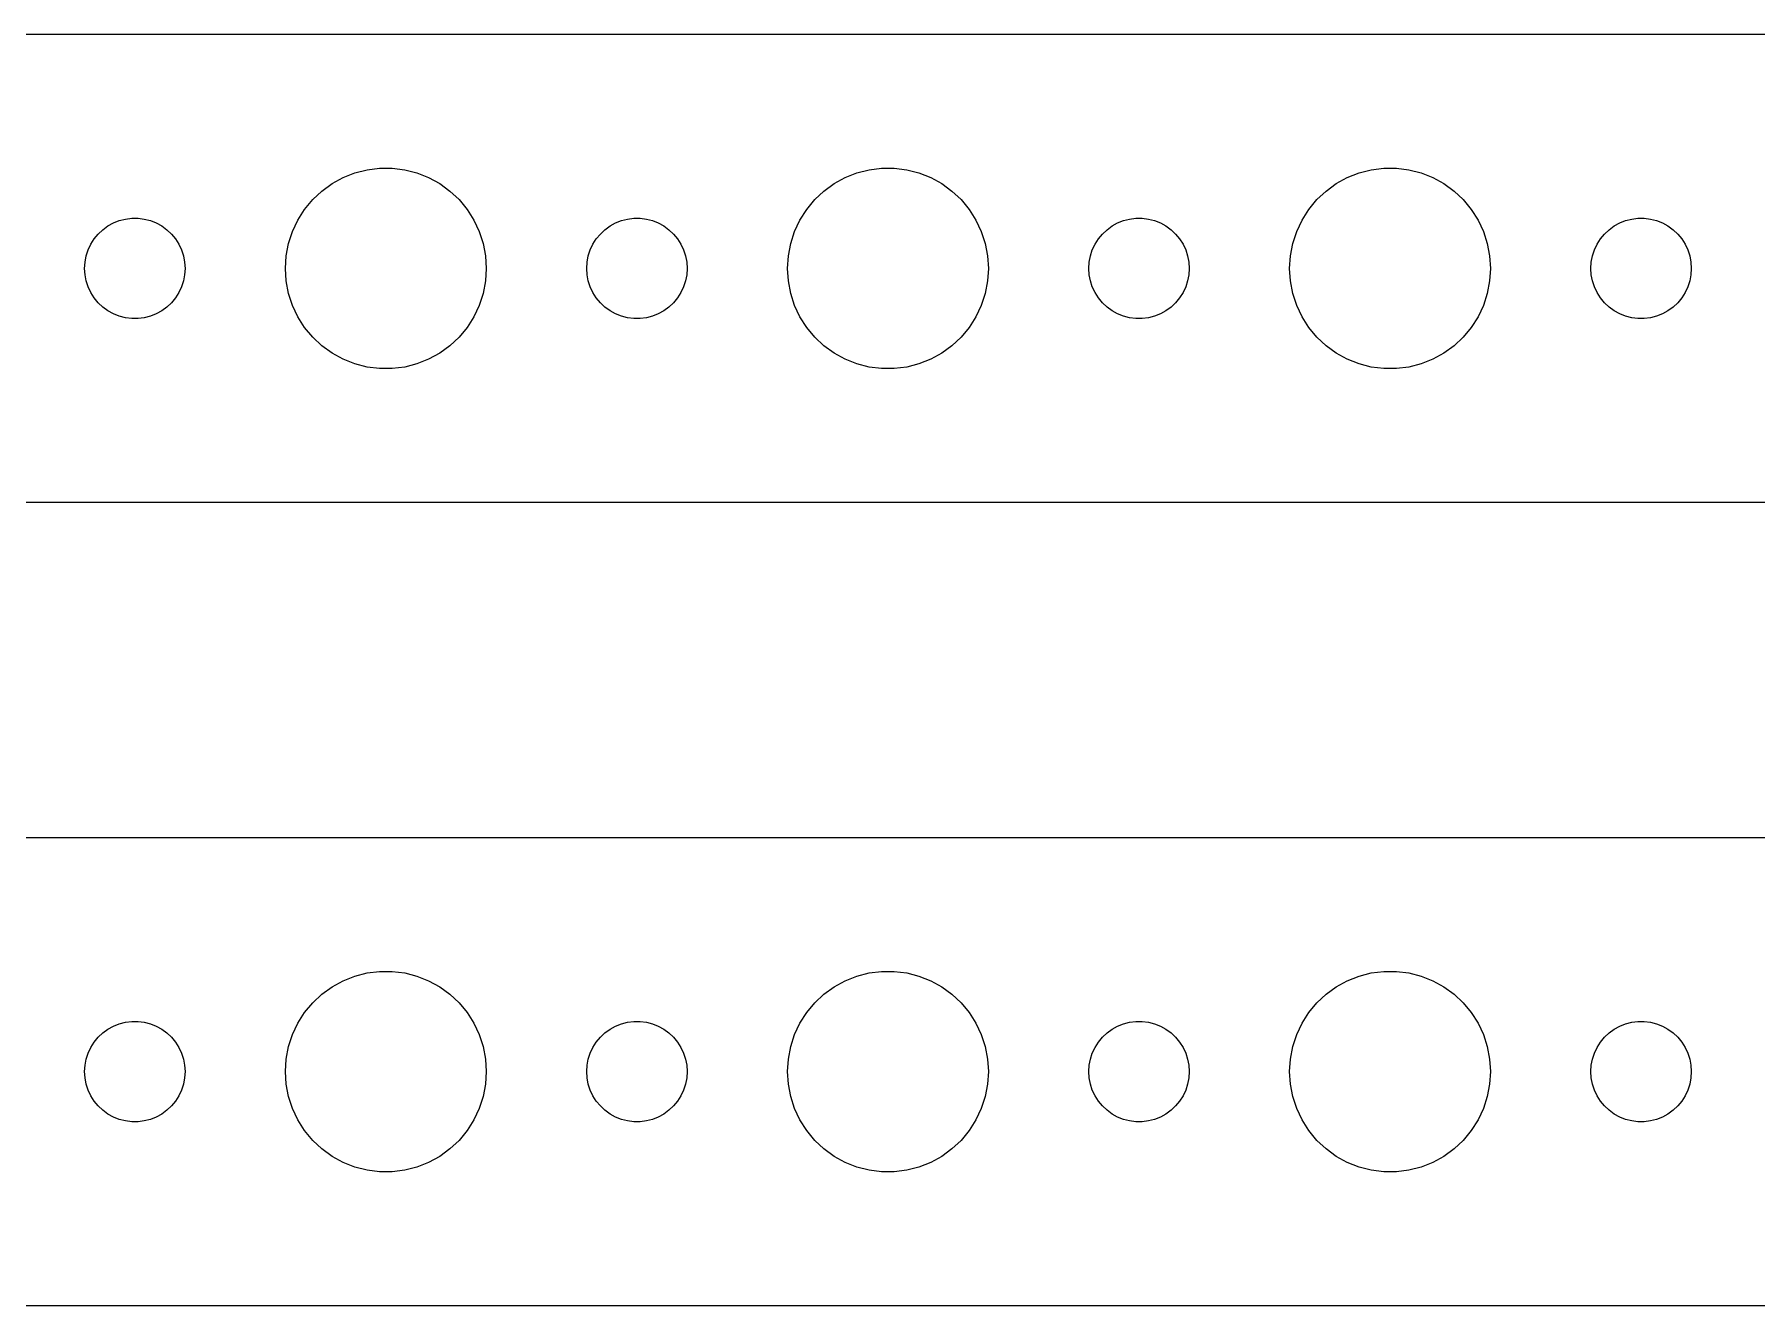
# Model space of a CAD drawing. Header units: metres. Extents: x -210 to 210, y 41 to 79.
# Drawn here: x -108 to -56.5, y 41 to 79 of the extents above; entities that cross this region are included whole.
import ezdxf

# ---------------------------------------------------------------- set-up
doc = ezdxf.new("R2010")
doc.units = ezdxf.units.M

msp = doc.modelspace()

# ---------------------------------------------------------------- linework, layer by layer
for p, q in [((204.814, 78.9901), (-204.814, 78.9901)), ((-99.1075, 74.533), (-98.7773, 74.7145)), ((-98.7773, 74.7145), (-98.427, 74.8532)), ((-98.427, 74.8532), (-98.0621, 74.9469)), ((-98.0621, 74.9469), (-97.6884, 74.9941)), ((-97.6884, 74.9941), (-97.3116, 74.9941)), ((-97.3116, 74.9941), (-96.9379, 74.9469)), ((-96.9379, 74.9469), (-96.573, 74.8532)), ((-96.573, 74.8532), (-96.2227, 74.7145)), ((-96.2227, 74.7145), (-95.8925, 74.533)), ((-84.1075, 74.533), (-83.7773, 74.7145)), ((-83.7773, 74.7145), (-83.427, 74.8532)), ((-83.427, 74.8532), (-83.0621, 74.9469)), ((-83.0621, 74.9469), (-82.6884, 74.9941)), ((-82.6884, 74.9941), (-82.3116, 74.9941)), ((-82.3116, 74.9941), (-81.9379, 74.9469)), ((-81.9379, 74.9469), (-81.573, 74.8532)), ((-81.573, 74.8532), (-81.2227, 74.7145)), ((-81.2227, 74.7145), (-80.8925, 74.533)), ((-69.1075, 74.533), (-68.7773, 74.7145)), ((-68.7773, 74.7145), (-68.427, 74.8532)), ((-68.427, 74.8532), (-68.0621, 74.9469)), ((-68.0621, 74.9469), (-67.6884, 74.9941)), ((-67.6884, 74.9941), (-67.3116, 74.9941)), ((-67.3116, 74.9941), (-66.9379, 74.9469)), ((-66.9379, 74.9469), (-66.573, 74.8532)), ((-66.573, 74.8532), (-66.2227, 74.7145)), ((-66.2227, 74.7145), (-65.8925, 74.533)), ((-99.6869, 74.0536), (-99.4123, 74.3115)), ((-99.4123, 74.3115), (-99.1075, 74.533)), ((-95.8925, 74.533), (-95.5877, 74.3115)), ((-95.5877, 74.3115), (-95.3131, 74.0536)), ((-84.6869, 74.0536), (-84.4123, 74.3115)), ((-84.4123, 74.3115), (-84.1075, 74.533)), ((-80.8925, 74.533), (-80.5877, 74.3115)), ((-80.5877, 74.3115), (-80.3131, 74.0536)), ((-69.6869, 74.0536), (-69.4123, 74.3115)), ((-69.4123, 74.3115), (-69.1075, 74.533)), ((-65.8925, 74.533), (-65.5877, 74.3115)), ((-65.5877, 74.3115), (-65.3131, 74.0536)), ((-100.129, 73.4453), (-99.927, 73.7634)), ((-99.927, 73.7634), (-99.6869, 74.0536)), ((-95.3131, 74.0536), (-95.073, 73.7634)), ((-95.073, 73.7634), (-94.8711, 73.4453)), ((-85.1289, 73.4453), (-84.927, 73.7634)), ((-84.927, 73.7634), (-84.6869, 74.0536)), ((-80.3131, 74.0536), (-80.073, 73.7634)), ((-80.073, 73.7634), (-79.8711, 73.4453)), ((-70.1289, 73.4453), (-69.927, 73.7634)), ((-69.927, 73.7634), (-69.6869, 74.0536)), ((-65.3131, 74.0536), (-65.073, 73.7634)), ((-65.073, 73.7634), (-64.8711, 73.4453)), ((-106.093, 73.0268), (-105.956, 73.1558)), ((-105.956, 73.1558), (-105.804, 73.2665)), ((-105.804, 73.2665), (-105.639, 73.3572)), ((-105.639, 73.3572), (-105.464, 73.4266)), ((-105.464, 73.4266), (-105.281, 73.4734)), ((-105.281, 73.4734), (-105.094, 73.497)), ((-105.094, 73.497), (-104.906, 73.497)), ((-104.906, 73.497), (-104.719, 73.4734)), ((-104.719, 73.4734), (-104.536, 73.4266)), ((-104.536, 73.4266), (-104.361, 73.3572)), ((-104.361, 73.3572), (-104.196, 73.2665)), ((-104.196, 73.2665), (-104.044, 73.1558)), ((-104.044, 73.1558), (-103.907, 73.0268)), ((-100.406, 72.7461), (-100.289, 73.1044)), ((-100.289, 73.1044), (-100.129, 73.4453)), ((-94.8711, 73.4453), (-94.7107, 73.1044)), ((-94.7107, 73.1044), (-94.5943, 72.7461)), ((-91.0934, 73.0268), (-90.9561, 73.1558)), ((-90.9561, 73.1558), (-90.8037, 73.2665)), ((-90.8037, 73.2665), (-90.6387, 73.3572)), ((-90.6387, 73.3572), (-90.4635, 73.4266)), ((-90.4635, 73.4266), (-90.2811, 73.4734)), ((-90.2811, 73.4734), (-90.0942, 73.497)), ((-90.0942, 73.497), (-89.9058, 73.497)), ((-89.9058, 73.497), (-89.7189, 73.4734)), ((-89.7189, 73.4734), (-89.5365, 73.4266)), ((-89.5365, 73.4266), (-89.3613, 73.3572)), ((-89.3613, 73.3572), (-89.1963, 73.2665)), ((-89.1963, 73.2665), (-89.0439, 73.1558)), ((-89.0439, 73.1558), (-88.9065, 73.0268)), ((-85.4057, 72.7461), (-85.2893, 73.1044)), ((-85.2893, 73.1044), (-85.1289, 73.4453)), ((-79.8711, 73.4453), (-79.7107, 73.1044)), ((-79.7107, 73.1044), (-79.5943, 72.7461)), ((-76.0934, 73.0268), (-75.9561, 73.1558)), ((-75.9561, 73.1558), (-75.8037, 73.2665)), ((-75.8037, 73.2665), (-75.6387, 73.3572)), ((-75.6387, 73.3572), (-75.4635, 73.4266)), ((-75.4635, 73.4266), (-75.2811, 73.4734)), ((-75.2811, 73.4734), (-75.0942, 73.497)), ((-75.0942, 73.497), (-74.9058, 73.497)), ((-74.9058, 73.497), (-74.7189, 73.4734)), ((-74.7189, 73.4734), (-74.5365, 73.4266)), ((-74.5365, 73.4266), (-74.3613, 73.3572)), ((-74.3613, 73.3572), (-74.1963, 73.2665)), ((-74.1963, 73.2665), (-74.0439, 73.1558)), ((-74.0439, 73.1558), (-73.9065, 73.0268)), ((-70.4057, 72.7461), (-70.2893, 73.1044)), ((-70.2893, 73.1044), (-70.1289, 73.4453)), ((-64.8711, 73.4453), (-64.7107, 73.1044)), ((-64.7107, 73.1044), (-64.5943, 72.7461)), ((-61.0934, 73.0268), (-60.9561, 73.1558)), ((-60.9561, 73.1558), (-60.8037, 73.2665)), ((-60.8037, 73.2665), (-60.6387, 73.3572)), ((-60.6387, 73.3572), (-60.4635, 73.4266)), ((-60.4635, 73.4266), (-60.2811, 73.4734)), ((-60.2811, 73.4734), (-60.0942, 73.497)), ((-60.0942, 73.497), (-59.9058, 73.497)), ((-59.9058, 73.497), (-59.7189, 73.4734)), ((-59.7189, 73.4734), (-59.5365, 73.4266)), ((-59.5365, 73.4266), (-59.3613, 73.3572)), ((-59.3613, 73.3572), (-59.1963, 73.2665)), ((-59.1963, 73.2665), (-59.0439, 73.1558)), ((-59.0439, 73.1558), (-58.9065, 73.0268)), ((-106.453, 72.373), (-106.395, 72.5522)), ((-106.395, 72.5522), (-106.314, 72.7226)), ((-106.314, 72.7226), (-106.214, 72.8817)), ((-106.214, 72.8817), (-106.093, 73.0268)), ((-103.907, 73.0268), (-103.786, 72.8817)), ((-103.786, 72.8817), (-103.686, 72.7226)), ((-103.686, 72.7226), (-103.605, 72.5522)), ((-103.605, 72.5522), (-103.547, 72.373)), ((-100.476, 72.376), (-100.406, 72.7461)), ((-94.5943, 72.7461), (-94.5237, 72.376)), ((-91.4529, 72.373), (-91.3947, 72.5522)), ((-91.3947, 72.5522), (-91.3145, 72.7226)), ((-91.3145, 72.7226), (-91.2135, 72.8817)), ((-91.2135, 72.8817), (-91.0934, 73.0268)), ((-88.9065, 73.0268), (-88.7865, 72.8817)), ((-88.7865, 72.8817), (-88.6855, 72.7226)), ((-88.6855, 72.7226), (-88.6053, 72.5522)), ((-88.6053, 72.5522), (-88.5471, 72.373)), ((-85.4763, 72.376), (-85.4057, 72.7461)), ((-79.5943, 72.7461), (-79.5237, 72.376)), ((-76.4529, 72.373), (-76.3947, 72.5522)), ((-76.3947, 72.5522), (-76.3145, 72.7226)), ((-76.3145, 72.7226), (-76.2135, 72.8817)), ((-76.2135, 72.8817), (-76.0934, 73.0268)), ((-73.9065, 73.0268), (-73.7865, 72.8817)), ((-73.7865, 72.8817), (-73.6855, 72.7226)), ((-73.6855, 72.7226), (-73.6053, 72.5522)), ((-73.6053, 72.5522), (-73.5471, 72.373)), ((-70.4763, 72.376), (-70.4057, 72.7461)), ((-64.5943, 72.7461), (-64.5237, 72.376)), ((-61.4529, 72.373), (-61.3947, 72.5522)), ((-61.3947, 72.5522), (-61.3145, 72.7226)), ((-61.3145, 72.7226), (-61.2135, 72.8817)), ((-61.2135, 72.8817), (-61.0934, 73.0268)), ((-58.9065, 73.0268), (-58.7865, 72.8817)), ((-58.7865, 72.8817), (-58.6855, 72.7226)), ((-58.6855, 72.7226), (-58.6053, 72.5522)), ((-58.6053, 72.5522), (-58.5471, 72.373)), ((-106.5, 72), (-106.488, 72.188)), ((-106.488, 72.188), (-106.453, 72.373)), ((-103.547, 72.373), (-103.512, 72.188)), ((-103.512, 72.188), (-103.5, 72)), ((-100.5, 72), (-100.476, 72.376)), ((-94.5237, 72.376), (-94.5, 72)), ((-91.5, 72), (-91.4882, 72.188)), ((-91.4882, 72.188), (-91.4529, 72.373)), ((-88.5471, 72.373), (-88.5118, 72.188)), ((-88.5118, 72.188), (-88.5, 72)), ((-85.5, 72), (-85.4763, 72.376)), ((-79.5237, 72.376), (-79.5, 72)), ((-76.5, 72), (-76.4882, 72.188)), ((-76.4882, 72.188), (-76.4529, 72.373)), ((-73.5471, 72.373), (-73.5118, 72.188)), ((-73.5118, 72.188), (-73.5, 72)), ((-70.5, 72), (-70.4763, 72.376)), ((-64.5237, 72.376), (-64.5, 72)), ((-61.5, 72), (-61.4882, 72.188)), ((-61.4882, 72.188), (-61.4529, 72.373)), ((-58.5471, 72.373), (-58.5118, 72.188)), ((-58.5118, 72.188), (-58.5, 72)), ((-106.488, 71.812), (-106.5, 72)), ((-106.453, 71.627), (-106.488, 71.812)), ((-106.395, 71.4478), (-106.453, 71.627)), ((-103.547, 71.627), (-103.605, 71.4478)), ((-103.512, 71.812), (-103.547, 71.627)), ((-103.5, 72), (-103.512, 71.812)), ((-100.476, 71.624), (-100.5, 72)), ((-100.406, 71.2539), (-100.476, 71.624)), ((-94.5237, 71.624), (-94.5943, 71.2539)), ((-94.5, 72), (-94.5237, 71.624)), ((-91.4882, 71.812), (-91.5, 72)), ((-91.4529, 71.627), (-91.4882, 71.812)), ((-91.3947, 71.4478), (-91.4529, 71.627)), ((-88.5471, 71.627), (-88.6053, 71.4478)), ((-88.5118, 71.812), (-88.5471, 71.627)), ((-88.5, 72), (-88.5118, 71.812)), ((-85.4763, 71.624), (-85.5, 72)), ((-85.4057, 71.2539), (-85.4763, 71.624)), ((-79.5237, 71.624), (-79.5943, 71.2539)), ((-79.5, 72), (-79.5237, 71.624)), ((-76.4882, 71.812), (-76.5, 72)), ((-76.4529, 71.627), (-76.4882, 71.812)), ((-76.3947, 71.4478), (-76.4529, 71.627)), ((-73.5471, 71.627), (-73.6053, 71.4478)), ((-73.5118, 71.812), (-73.5471, 71.627)), ((-73.5, 72), (-73.5118, 71.812)), ((-70.4763, 71.624), (-70.5, 72)), ((-70.4057, 71.2539), (-70.4763, 71.624)), ((-64.5237, 71.624), (-64.5943, 71.2539)), ((-64.5, 72), (-64.5237, 71.624)), ((-61.4882, 71.812), (-61.5, 72)), ((-61.4529, 71.627), (-61.4882, 71.812)), ((-61.3947, 71.4478), (-61.4529, 71.627)), ((-58.5471, 71.627), (-58.6053, 71.4478)), ((-58.5118, 71.812), (-58.5471, 71.627)), ((-58.5, 72), (-58.5118, 71.812)), ((-106.314, 71.2774), (-106.395, 71.4478)), ((-106.214, 71.1183), (-106.314, 71.2774)), ((-106.093, 70.9732), (-106.214, 71.1183)), ((-103.786, 71.1183), (-103.907, 70.9732)), ((-103.686, 71.2774), (-103.786, 71.1183)), ((-103.605, 71.4478), (-103.686, 71.2774)), ((-100.289, 70.8956), (-100.406, 71.2539)), ((-94.5943, 71.2539), (-94.7107, 70.8956)), ((-91.3145, 71.2774), (-91.3947, 71.4478)), ((-91.2135, 71.1183), (-91.3145, 71.2774)), ((-91.0934, 70.9732), (-91.2135, 71.1183)), ((-88.7865, 71.1183), (-88.9065, 70.9732)), ((-88.6855, 71.2774), (-88.7865, 71.1183)), ((-88.6053, 71.4478), (-88.6855, 71.2774)), ((-85.2893, 70.8956), (-85.4057, 71.2539)), ((-79.5943, 71.2539), (-79.7107, 70.8956)), ((-76.3145, 71.2774), (-76.3947, 71.4478)), ((-76.2135, 71.1183), (-76.3145, 71.2774)), ((-76.0934, 70.9732), (-76.2135, 71.1183)), ((-73.7865, 71.1183), (-73.9065, 70.9732)), ((-73.6855, 71.2774), (-73.7865, 71.1183)), ((-73.6053, 71.4478), (-73.6855, 71.2774)), ((-70.2893, 70.8956), (-70.4057, 71.2539)), ((-64.5943, 71.2539), (-64.7107, 70.8956)), ((-61.3145, 71.2774), (-61.3947, 71.4478)), ((-61.2135, 71.1183), (-61.3145, 71.2774)), ((-61.0934, 70.9732), (-61.2135, 71.1183)), ((-58.7865, 71.1183), (-58.9065, 70.9732)), ((-58.6855, 71.2774), (-58.7865, 71.1183)), ((-58.6053, 71.4478), (-58.6855, 71.2774)), ((-105.956, 70.8442), (-106.093, 70.9732)), ((-105.804, 70.7335), (-105.956, 70.8442)), ((-105.639, 70.6428), (-105.804, 70.7335)), ((-105.464, 70.5734), (-105.639, 70.6428)), ((-105.281, 70.5266), (-105.464, 70.5734)), ((-105.094, 70.503), (-105.281, 70.5266)), ((-104.906, 70.503), (-105.094, 70.503)), ((-104.719, 70.5266), (-104.906, 70.503)), ((-104.536, 70.5734), (-104.719, 70.5266)), ((-104.361, 70.6428), (-104.536, 70.5734)), ((-104.196, 70.7335), (-104.361, 70.6428)), ((-104.044, 70.8442), (-104.196, 70.7335)), ((-103.907, 70.9732), (-104.044, 70.8442)), ((-100.129, 70.5547), (-100.289, 70.8956)), ((-99.927, 70.2366), (-100.129, 70.5547)), ((-94.8711, 70.5547), (-95.073, 70.2366)), ((-94.7107, 70.8956), (-94.8711, 70.5547)), ((-90.9561, 70.8442), (-91.0934, 70.9732)), ((-90.8037, 70.7335), (-90.9561, 70.8442)), ((-90.6387, 70.6428), (-90.8037, 70.7335)), ((-90.4635, 70.5734), (-90.6387, 70.6428)), ((-90.2811, 70.5266), (-90.4635, 70.5734)), ((-90.0942, 70.503), (-90.2811, 70.5266)), ((-89.9058, 70.503), (-90.0942, 70.503)), ((-89.7189, 70.5266), (-89.9058, 70.503)), ((-89.5365, 70.5734), (-89.7189, 70.5266)), ((-89.3613, 70.6428), (-89.5365, 70.5734)), ((-89.1963, 70.7335), (-89.3613, 70.6428)), ((-89.0439, 70.8442), (-89.1963, 70.7335)), ((-88.9065, 70.9732), (-89.0439, 70.8442)), ((-85.1289, 70.5547), (-85.2893, 70.8956)), ((-84.927, 70.2366), (-85.1289, 70.5547)), ((-79.8711, 70.5547), (-80.073, 70.2366)), ((-79.7107, 70.8956), (-79.8711, 70.5547)), ((-75.9561, 70.8442), (-76.0934, 70.9732)), ((-75.8037, 70.7335), (-75.9561, 70.8442)), ((-75.6387, 70.6428), (-75.8037, 70.7335)), ((-75.4635, 70.5734), (-75.6387, 70.6428)), ((-75.2811, 70.5266), (-75.4635, 70.5734)), ((-75.0942, 70.503), (-75.2811, 70.5266)), ((-74.9058, 70.503), (-75.0942, 70.503)), ((-74.7189, 70.5266), (-74.9058, 70.503)), ((-74.5365, 70.5734), (-74.7189, 70.5266)), ((-74.3613, 70.6428), (-74.5365, 70.5734)), ((-74.1963, 70.7335), (-74.3613, 70.6428)), ((-74.0439, 70.8442), (-74.1963, 70.7335)), ((-73.9065, 70.9732), (-74.0439, 70.8442)), ((-70.1289, 70.5547), (-70.2893, 70.8956)), ((-69.927, 70.2366), (-70.1289, 70.5547)), ((-64.8711, 70.5547), (-65.073, 70.2366)), ((-64.7107, 70.8956), (-64.8711, 70.5547)), ((-60.9561, 70.8442), (-61.0934, 70.9732)), ((-60.8037, 70.7335), (-60.9561, 70.8442)), ((-60.6387, 70.6428), (-60.8037, 70.7335)), ((-60.4635, 70.5734), (-60.6387, 70.6428)), ((-60.2811, 70.5266), (-60.4635, 70.5734)), ((-60.0942, 70.503), (-60.2811, 70.5266)), ((-59.9058, 70.503), (-60.0942, 70.503)), ((-59.7189, 70.5266), (-59.9058, 70.503)), ((-59.5365, 70.5734), (-59.7189, 70.5266)), ((-59.3613, 70.6428), (-59.5365, 70.5734)), ((-59.1963, 70.7335), (-59.3613, 70.6428)), ((-59.0439, 70.8442), (-59.1963, 70.7335)), ((-58.9065, 70.9732), (-59.0439, 70.8442)), ((-99.6869, 69.9464), (-99.927, 70.2366)), ((-95.073, 70.2366), (-95.3131, 69.9464)), ((-84.6869, 69.9464), (-84.927, 70.2366)), ((-80.073, 70.2366), (-80.3131, 69.9464)), ((-69.6869, 69.9464), (-69.927, 70.2366)), ((-65.073, 70.2366), (-65.3131, 69.9464)), ((-99.4123, 69.6885), (-99.6869, 69.9464)), ((-99.1075, 69.467), (-99.4123, 69.6885)), ((-98.7773, 69.2855), (-99.1075, 69.467)), ((-95.8925, 69.467), (-96.2227, 69.2855)), ((-95.5877, 69.6885), (-95.8925, 69.467)), ((-95.3131, 69.9464), (-95.5877, 69.6885)), ((-84.4123, 69.6885), (-84.6869, 69.9464)), ((-84.1075, 69.467), (-84.4123, 69.6885)), ((-83.7773, 69.2855), (-84.1075, 69.467)), ((-80.8925, 69.467), (-81.2227, 69.2855)), ((-80.5877, 69.6885), (-80.8925, 69.467)), ((-80.3131, 69.9464), (-80.5877, 69.6885)), ((-69.4123, 69.6885), (-69.6869, 69.9464)), ((-69.1075, 69.467), (-69.4123, 69.6885)), ((-68.7773, 69.2855), (-69.1075, 69.467)), ((-65.8925, 69.467), (-66.2227, 69.2855)), ((-65.5877, 69.6885), (-65.8925, 69.467)), ((-65.3131, 69.9464), (-65.5877, 69.6885)), ((-98.427, 69.1468), (-98.7773, 69.2855)), ((-98.0621, 69.0531), (-98.427, 69.1468)), ((-97.6884, 69.0059), (-98.0621, 69.0531)), ((-97.3116, 69.0059), (-97.6884, 69.0059)), ((-96.9379, 69.0531), (-97.3116, 69.0059)), ((-96.573, 69.1468), (-96.9379, 69.0531)), ((-96.2227, 69.2855), (-96.573, 69.1468)), ((-83.427, 69.1468), (-83.7773, 69.2855)), ((-83.0621, 69.0531), (-83.427, 69.1468)), ((-82.6884, 69.0059), (-83.0621, 69.0531)), ((-82.3116, 69.0059), (-82.6884, 69.0059)), ((-81.9379, 69.0531), (-82.3116, 69.0059)), ((-81.573, 69.1468), (-81.9379, 69.0531)), ((-81.2227, 69.2855), (-81.573, 69.1468)), ((-68.427, 69.1468), (-68.7773, 69.2855)), ((-68.0621, 69.0531), (-68.427, 69.1468)), ((-67.6884, 69.0059), (-68.0621, 69.0531)), ((-67.3116, 69.0059), (-67.6884, 69.0059)), ((-66.9379, 69.0531), (-67.3116, 69.0059)), ((-66.573, 69.1468), (-66.9379, 69.0531)), ((-66.2227, 69.2855), (-66.573, 69.1468)), ((-204.814, 65.0099), (204.814, 65.0099)), ((204.814, 54.9901), (-204.814, 54.9901)), ((-98.427, 50.8532), (-98.0621, 50.9469)), ((-98.0621, 50.9469), (-97.6884, 50.9941)), ((-97.6884, 50.9941), (-97.3116, 50.9941)), ((-97.3116, 50.9941), (-96.9379, 50.9469)), ((-96.9379, 50.9469), (-96.573, 50.8532)), ((-83.427, 50.8532), (-83.0621, 50.9469)), ((-83.0621, 50.9469), (-82.6884, 50.9941)), ((-82.6884, 50.9941), (-82.3116, 50.9941)), ((-82.3116, 50.9941), (-81.9379, 50.9469)), ((-81.9379, 50.9469), (-81.573, 50.8532)), ((-68.427, 50.8532), (-68.0621, 50.9469)), ((-68.0621, 50.9469), (-67.6884, 50.9941)), ((-67.6884, 50.9941), (-67.3116, 50.9941)), ((-67.3116, 50.9941), (-66.9379, 50.9469)), ((-66.9379, 50.9469), (-66.573, 50.8532)), ((-99.4123, 50.3115), (-99.1075, 50.533)), ((-99.1075, 50.533), (-98.7773, 50.7145)), ((-98.7773, 50.7145), (-98.427, 50.8532)), ((-96.573, 50.8532), (-96.2227, 50.7145)), ((-96.2227, 50.7145), (-95.8925, 50.533)), ((-95.8925, 50.533), (-95.5877, 50.3115)), ((-84.4123, 50.3115), (-84.1075, 50.533)), ((-84.1075, 50.533), (-83.7773, 50.7145)), ((-83.7773, 50.7145), (-83.427, 50.8532)), ((-81.573, 50.8532), (-81.2227, 50.7145)), ((-81.2227, 50.7145), (-80.8925, 50.533)), ((-80.8925, 50.533), (-80.5877, 50.3115)), ((-69.4123, 50.3115), (-69.1075, 50.533)), ((-69.1075, 50.533), (-68.7773, 50.7145)), ((-68.7773, 50.7145), (-68.427, 50.8532)), ((-66.573, 50.8532), (-66.2227, 50.7145)), ((-66.2227, 50.7145), (-65.8925, 50.533)), ((-65.8925, 50.533), (-65.5877, 50.3115)), ((-99.927, 49.7634), (-99.6869, 50.0536)), ((-99.6869, 50.0536), (-99.4123, 50.3115)), ((-95.5877, 50.3115), (-95.3131, 50.0536)), ((-95.3131, 50.0536), (-95.073, 49.7634)), ((-84.927, 49.7634), (-84.6869, 50.0536)), ((-84.6869, 50.0536), (-84.4123, 50.3115)), ((-80.5877, 50.3115), (-80.3131, 50.0536)), ((-80.3131, 50.0536), (-80.073, 49.7634)), ((-69.927, 49.7634), (-69.6869, 50.0536)), ((-69.6869, 50.0536), (-69.4123, 50.3115)), ((-65.5877, 50.3115), (-65.3131, 50.0536)), ((-65.3131, 50.0536), (-65.073, 49.7634)), ((-105.639, 49.3572), (-105.464, 49.4266)), ((-105.464, 49.4266), (-105.281, 49.4734)), ((-105.281, 49.4734), (-105.094, 49.497)), ((-105.094, 49.497), (-104.906, 49.497)), ((-104.906, 49.497), (-104.719, 49.4734)), ((-104.719, 49.4734), (-104.536, 49.4266)), ((-104.536, 49.4266), (-104.361, 49.3572)), ((-100.289, 49.1044), (-100.129, 49.4453)), ((-100.129, 49.4453), (-99.927, 49.7634)), ((-95.073, 49.7634), (-94.8711, 49.4453)), ((-94.8711, 49.4453), (-94.7107, 49.1044)), ((-90.6387, 49.3572), (-90.4635, 49.4266)), ((-90.4635, 49.4266), (-90.2811, 49.4734)), ((-90.2811, 49.4734), (-90.0942, 49.497)), ((-90.0942, 49.497), (-89.9058, 49.497)), ((-89.9058, 49.497), (-89.7189, 49.4734)), ((-89.7189, 49.4734), (-89.5365, 49.4266)), ((-89.5365, 49.4266), (-89.3613, 49.3572)), ((-85.2893, 49.1044), (-85.1289, 49.4453)), ((-85.1289, 49.4453), (-84.927, 49.7634)), ((-80.073, 49.7634), (-79.8711, 49.4453)), ((-79.8711, 49.4453), (-79.7107, 49.1044)), ((-75.6387, 49.3572), (-75.4635, 49.4266)), ((-75.4635, 49.4266), (-75.2811, 49.4734)), ((-75.2811, 49.4734), (-75.0942, 49.497)), ((-75.0942, 49.497), (-74.9058, 49.497)), ((-74.9058, 49.497), (-74.7189, 49.4734)), ((-74.7189, 49.4734), (-74.5365, 49.4266)), ((-74.5365, 49.4266), (-74.3613, 49.3572)), ((-70.2893, 49.1044), (-70.1289, 49.4453)), ((-70.1289, 49.4453), (-69.927, 49.7634)), ((-65.073, 49.7634), (-64.8711, 49.4453)), ((-64.8711, 49.4453), (-64.7107, 49.1044)), ((-60.6387, 49.3572), (-60.4635, 49.4266)), ((-60.4635, 49.4266), (-60.2811, 49.4734)), ((-60.2811, 49.4734), (-60.0942, 49.497)), ((-60.0942, 49.497), (-59.9058, 49.497)), ((-59.9058, 49.497), (-59.7189, 49.4734)), ((-59.7189, 49.4734), (-59.5365, 49.4266)), ((-59.5365, 49.4266), (-59.3613, 49.3572)), ((-106.314, 48.7226), (-106.214, 48.8817)), ((-106.214, 48.8817), (-106.093, 49.0268)), ((-106.093, 49.0268), (-105.956, 49.1558)), ((-105.956, 49.1558), (-105.804, 49.2665)), ((-105.804, 49.2665), (-105.639, 49.3572)), ((-104.361, 49.3572), (-104.196, 49.2665)), ((-104.196, 49.2665), (-104.044, 49.1558)), ((-104.044, 49.1558), (-103.907, 49.0268)), ((-103.907, 49.0268), (-103.786, 48.8817)), ((-103.786, 48.8817), (-103.686, 48.7226)), ((-100.406, 48.7461), (-100.289, 49.1044)), ((-94.7107, 49.1044), (-94.5943, 48.7461)), ((-91.3145, 48.7226), (-91.2135, 48.8817)), ((-91.2135, 48.8817), (-91.0934, 49.0268)), ((-91.0934, 49.0268), (-90.9561, 49.1558)), ((-90.9561, 49.1558), (-90.8037, 49.2665)), ((-90.8037, 49.2665), (-90.6387, 49.3572)), ((-89.3613, 49.3572), (-89.1963, 49.2665)), ((-89.1963, 49.2665), (-89.0439, 49.1558)), ((-89.0439, 49.1558), (-88.9065, 49.0268)), ((-88.9065, 49.0268), (-88.7865, 48.8817)), ((-88.7865, 48.8817), (-88.6855, 48.7226)), ((-85.4057, 48.7461), (-85.2893, 49.1044)), ((-79.7107, 49.1044), (-79.5943, 48.7461)), ((-76.3145, 48.7226), (-76.2135, 48.8817)), ((-76.2135, 48.8817), (-76.0934, 49.0268)), ((-76.0934, 49.0268), (-75.9561, 49.1558)), ((-75.9561, 49.1558), (-75.8037, 49.2665)), ((-75.8037, 49.2665), (-75.6387, 49.3572)), ((-74.3613, 49.3572), (-74.1963, 49.2665)), ((-74.1963, 49.2665), (-74.0439, 49.1558)), ((-74.0439, 49.1558), (-73.9065, 49.0268)), ((-73.9065, 49.0268), (-73.7865, 48.8817)), ((-73.7865, 48.8817), (-73.6855, 48.7226)), ((-70.4057, 48.7461), (-70.2893, 49.1044)), ((-64.7107, 49.1044), (-64.5943, 48.7461)), ((-61.3145, 48.7226), (-61.2135, 48.8817)), ((-61.2135, 48.8817), (-61.0934, 49.0268)), ((-61.0934, 49.0268), (-60.9561, 49.1558)), ((-60.9561, 49.1558), (-60.8037, 49.2665)), ((-60.8037, 49.2665), (-60.6387, 49.3572)), ((-59.3613, 49.3572), (-59.1963, 49.2665)), ((-59.1963, 49.2665), (-59.0439, 49.1558)), ((-59.0439, 49.1558), (-58.9065, 49.0268)), ((-58.9065, 49.0268), (-58.7865, 48.8817)), ((-58.7865, 48.8817), (-58.6855, 48.7226)), ((-106.488, 48.188), (-106.453, 48.373)), ((-106.453, 48.373), (-106.395, 48.5522)), ((-106.395, 48.5522), (-106.314, 48.7226)), ((-103.686, 48.7226), (-103.605, 48.5522)), ((-103.605, 48.5522), (-103.547, 48.373)), ((-103.547, 48.373), (-103.512, 48.188)), ((-100.5, 48), (-100.476, 48.376)), ((-100.476, 48.376), (-100.406, 48.7461)), ((-94.5943, 48.7461), (-94.5237, 48.376)), ((-94.5237, 48.376), (-94.5, 48)), ((-91.4882, 48.188), (-91.4529, 48.373)), ((-91.4529, 48.373), (-91.3947, 48.5522)), ((-91.3947, 48.5522), (-91.3145, 48.7226)), ((-88.6855, 48.7226), (-88.6053, 48.5522)), ((-88.6053, 48.5522), (-88.5471, 48.373)), ((-88.5471, 48.373), (-88.5118, 48.188)), ((-85.5, 48), (-85.4763, 48.376)), ((-85.4763, 48.376), (-85.4057, 48.7461)), ((-79.5943, 48.7461), (-79.5237, 48.376)), ((-79.5237, 48.376), (-79.5, 48)), ((-76.4882, 48.188), (-76.4529, 48.373)), ((-76.4529, 48.373), (-76.3947, 48.5522)), ((-76.3947, 48.5522), (-76.3145, 48.7226)), ((-73.6855, 48.7226), (-73.6053, 48.5522)), ((-73.6053, 48.5522), (-73.5471, 48.373)), ((-73.5471, 48.373), (-73.5118, 48.188)), ((-70.5, 48), (-70.4763, 48.376)), ((-70.4763, 48.376), (-70.4057, 48.7461)), ((-64.5943, 48.7461), (-64.5237, 48.376)), ((-64.5237, 48.376), (-64.5, 48)), ((-61.4882, 48.188), (-61.4529, 48.373)), ((-61.4529, 48.373), (-61.3947, 48.5522)), ((-61.3947, 48.5522), (-61.3145, 48.7226)), ((-58.6855, 48.7226), (-58.6053, 48.5522)), ((-58.6053, 48.5522), (-58.5471, 48.373)), ((-58.5471, 48.373), (-58.5118, 48.188)), ((-106.5, 48), (-106.488, 48.188)), ((-106.488, 47.812), (-106.5, 48)), ((-103.512, 48.188), (-103.5, 48)), ((-103.5, 48), (-103.512, 47.812)), ((-100.476, 47.624), (-100.5, 48)), ((-94.5, 48), (-94.5237, 47.624)), ((-91.5, 48), (-91.4882, 48.188)), ((-91.4882, 47.812), (-91.5, 48)), ((-88.5118, 48.188), (-88.5, 48)), ((-88.5, 48), (-88.5118, 47.812)), ((-85.4763, 47.624), (-85.5, 48)), ((-79.5, 48), (-79.5237, 47.624)), ((-76.5, 48), (-76.4882, 48.188)), ((-76.4882, 47.812), (-76.5, 48)), ((-73.5118, 48.188), (-73.5, 48)), ((-73.5, 48), (-73.5118, 47.812)), ((-70.4763, 47.624), (-70.5, 48)), ((-64.5, 48), (-64.5237, 47.624)), ((-61.5, 48), (-61.4882, 48.188)), ((-61.4882, 47.812), (-61.5, 48)), ((-58.5118, 48.188), (-58.5, 48)), ((-58.5, 48), (-58.5118, 47.812)), ((-106.453, 47.627), (-106.488, 47.812)), ((-106.395, 47.4478), (-106.453, 47.627)), ((-106.314, 47.2774), (-106.395, 47.4478)), ((-103.605, 47.4478), (-103.686, 47.2774)), ((-103.547, 47.627), (-103.605, 47.4478)), ((-103.512, 47.812), (-103.547, 47.627)), ((-100.406, 47.2539), (-100.476, 47.624)), ((-94.5237, 47.624), (-94.5943, 47.2539)), ((-91.4529, 47.627), (-91.4882, 47.812)), ((-91.3947, 47.4478), (-91.4529, 47.627)), ((-91.3145, 47.2774), (-91.3947, 47.4478)), ((-88.6053, 47.4478), (-88.6855, 47.2774)), ((-88.5471, 47.627), (-88.6053, 47.4478)), ((-88.5118, 47.812), (-88.5471, 47.627)), ((-85.4057, 47.2539), (-85.4763, 47.624)), ((-79.5237, 47.624), (-79.5943, 47.2539)), ((-76.4529, 47.627), (-76.4882, 47.812)), ((-76.3947, 47.4478), (-76.4529, 47.627)), ((-76.3145, 47.2774), (-76.3947, 47.4478)), ((-73.6053, 47.4478), (-73.6855, 47.2774)), ((-73.5471, 47.627), (-73.6053, 47.4478)), ((-73.5118, 47.812), (-73.5471, 47.627)), ((-70.4057, 47.2539), (-70.4763, 47.624)), ((-64.5237, 47.624), (-64.5943, 47.2539)), ((-61.4529, 47.627), (-61.4882, 47.812)), ((-61.3947, 47.4478), (-61.4529, 47.627)), ((-61.3145, 47.2774), (-61.3947, 47.4478)), ((-58.6053, 47.4478), (-58.6855, 47.2774)), ((-58.5471, 47.627), (-58.6053, 47.4478)), ((-58.5118, 47.812), (-58.5471, 47.627)), ((-106.214, 47.1183), (-106.314, 47.2774)), ((-106.093, 46.9732), (-106.214, 47.1183)), ((-105.956, 46.8442), (-106.093, 46.9732)), ((-105.804, 46.7335), (-105.956, 46.8442)), ((-104.044, 46.8442), (-104.196, 46.7335)), ((-103.907, 46.9732), (-104.044, 46.8442)), ((-103.786, 47.1183), (-103.907, 46.9732)), ((-103.686, 47.2774), (-103.786, 47.1183)), ((-100.289, 46.8956), (-100.406, 47.2539)), ((-100.129, 46.5547), (-100.289, 46.8956)), ((-94.7107, 46.8956), (-94.8711, 46.5547)), ((-94.5943, 47.2539), (-94.7107, 46.8956)), ((-91.2135, 47.1183), (-91.3145, 47.2774)), ((-91.0934, 46.9732), (-91.2135, 47.1183)), ((-90.9561, 46.8442), (-91.0934, 46.9732)), ((-90.8037, 46.7335), (-90.9561, 46.8442)), ((-89.0439, 46.8442), (-89.1963, 46.7335)), ((-88.9065, 46.9732), (-89.0439, 46.8442)), ((-88.7865, 47.1183), (-88.9065, 46.9732)), ((-88.6855, 47.2774), (-88.7865, 47.1183)), ((-85.2893, 46.8956), (-85.4057, 47.2539)), ((-85.1289, 46.5547), (-85.2893, 46.8956)), ((-79.7107, 46.8956), (-79.8711, 46.5547)), ((-79.5943, 47.2539), (-79.7107, 46.8956)), ((-76.2135, 47.1183), (-76.3145, 47.2774)), ((-76.0934, 46.9732), (-76.2135, 47.1183)), ((-75.9561, 46.8442), (-76.0934, 46.9732)), ((-75.8037, 46.7335), (-75.9561, 46.8442)), ((-74.0439, 46.8442), (-74.1963, 46.7335)), ((-73.9065, 46.9732), (-74.0439, 46.8442)), ((-73.7865, 47.1183), (-73.9065, 46.9732)), ((-73.6855, 47.2774), (-73.7865, 47.1183)), ((-70.2893, 46.8956), (-70.4057, 47.2539)), ((-70.1289, 46.5547), (-70.2893, 46.8956)), ((-64.7107, 46.8956), (-64.8711, 46.5547)), ((-64.5943, 47.2539), (-64.7107, 46.8956)), ((-61.2135, 47.1183), (-61.3145, 47.2774)), ((-61.0934, 46.9732), (-61.2135, 47.1183)), ((-60.9561, 46.8442), (-61.0934, 46.9732)), ((-60.8037, 46.7335), (-60.9561, 46.8442)), ((-59.0439, 46.8442), (-59.1963, 46.7335)), ((-58.9065, 46.9732), (-59.0439, 46.8442)), ((-58.7865, 47.1183), (-58.9065, 46.9732)), ((-58.6855, 47.2774), (-58.7865, 47.1183)), ((-105.639, 46.6428), (-105.804, 46.7335)), ((-105.464, 46.5734), (-105.639, 46.6428)), ((-105.281, 46.5266), (-105.464, 46.5734)), ((-105.094, 46.503), (-105.281, 46.5266)), ((-104.906, 46.503), (-105.094, 46.503)), ((-104.719, 46.5266), (-104.906, 46.503)), ((-104.536, 46.5734), (-104.719, 46.5266)), ((-104.361, 46.6428), (-104.536, 46.5734)), ((-104.196, 46.7335), (-104.361, 46.6428)), ((-99.927, 46.2366), (-100.129, 46.5547)), ((-94.8711, 46.5547), (-95.073, 46.2366)), ((-90.6387, 46.6428), (-90.8037, 46.7335)), ((-90.4635, 46.5734), (-90.6387, 46.6428)), ((-90.2811, 46.5266), (-90.4635, 46.5734)), ((-90.0942, 46.503), (-90.2811, 46.5266)), ((-89.9058, 46.503), (-90.0942, 46.503)), ((-89.7189, 46.5266), (-89.9058, 46.503)), ((-89.5365, 46.5734), (-89.7189, 46.5266)), ((-89.3613, 46.6428), (-89.5365, 46.5734)), ((-89.1963, 46.7335), (-89.3613, 46.6428)), ((-84.927, 46.2366), (-85.1289, 46.5547)), ((-79.8711, 46.5547), (-80.073, 46.2366)), ((-75.6387, 46.6428), (-75.8037, 46.7335)), ((-75.4635, 46.5734), (-75.6387, 46.6428)), ((-75.2811, 46.5266), (-75.4635, 46.5734)), ((-75.0942, 46.503), (-75.2811, 46.5266)), ((-74.9058, 46.503), (-75.0942, 46.503)), ((-74.7189, 46.5266), (-74.9058, 46.503)), ((-74.5365, 46.5734), (-74.7189, 46.5266)), ((-74.3613, 46.6428), (-74.5365, 46.5734)), ((-74.1963, 46.7335), (-74.3613, 46.6428)), ((-69.927, 46.2366), (-70.1289, 46.5547)), ((-64.8711, 46.5547), (-65.073, 46.2366)), ((-60.6387, 46.6428), (-60.8037, 46.7335)), ((-60.4635, 46.5734), (-60.6387, 46.6428)), ((-60.2811, 46.5266), (-60.4635, 46.5734)), ((-60.0942, 46.503), (-60.2811, 46.5266)), ((-59.9058, 46.503), (-60.0942, 46.503)), ((-59.7189, 46.5266), (-59.9058, 46.503)), ((-59.5365, 46.5734), (-59.7189, 46.5266)), ((-59.3613, 46.6428), (-59.5365, 46.5734)), ((-59.1963, 46.7335), (-59.3613, 46.6428)), ((-99.6869, 45.9464), (-99.927, 46.2366)), ((-99.4123, 45.6885), (-99.6869, 45.9464)), ((-95.3131, 45.9464), (-95.5877, 45.6885)), ((-95.073, 46.2366), (-95.3131, 45.9464)), ((-84.6869, 45.9464), (-84.927, 46.2366)), ((-84.4123, 45.6885), (-84.6869, 45.9464)), ((-80.3131, 45.9464), (-80.5877, 45.6885)), ((-80.073, 46.2366), (-80.3131, 45.9464)), ((-69.6869, 45.9464), (-69.927, 46.2366)), ((-69.4123, 45.6885), (-69.6869, 45.9464)), ((-65.3131, 45.9464), (-65.5877, 45.6885)), ((-65.073, 46.2366), (-65.3131, 45.9464)), ((-99.1075, 45.467), (-99.4123, 45.6885)), ((-98.7773, 45.2855), (-99.1075, 45.467)), ((-98.427, 45.1468), (-98.7773, 45.2855)), ((-96.2227, 45.2855), (-96.573, 45.1468)), ((-95.8925, 45.467), (-96.2227, 45.2855)), ((-95.5877, 45.6885), (-95.8925, 45.467)), ((-84.1075, 45.467), (-84.4123, 45.6885)), ((-83.7773, 45.2855), (-84.1075, 45.467)), ((-83.427, 45.1468), (-83.7773, 45.2855)), ((-81.2227, 45.2855), (-81.573, 45.1468)), ((-80.8925, 45.467), (-81.2227, 45.2855)), ((-80.5877, 45.6885), (-80.8925, 45.467)), ((-69.1075, 45.467), (-69.4123, 45.6885)), ((-68.7773, 45.2855), (-69.1075, 45.467)), ((-68.427, 45.1468), (-68.7773, 45.2855)), ((-66.2227, 45.2855), (-66.573, 45.1468)), ((-65.8925, 45.467), (-66.2227, 45.2855)), ((-65.5877, 45.6885), (-65.8925, 45.467)), ((-98.0621, 45.0531), (-98.427, 45.1468)), ((-97.6884, 45.0059), (-98.0621, 45.0531)), ((-97.3116, 45.0059), (-97.6884, 45.0059)), ((-96.9379, 45.0531), (-97.3116, 45.0059)), ((-96.573, 45.1468), (-96.9379, 45.0531)), ((-83.0621, 45.0531), (-83.427, 45.1468)), ((-82.6884, 45.0059), (-83.0621, 45.0531)), ((-82.3116, 45.0059), (-82.6884, 45.0059)), ((-81.9379, 45.0531), (-82.3116, 45.0059)), ((-81.573, 45.1468), (-81.9379, 45.0531)), ((-68.0621, 45.0531), (-68.427, 45.1468)), ((-67.6884, 45.0059), (-68.0621, 45.0531)), ((-67.3116, 45.0059), (-67.6884, 45.0059)), ((-66.9379, 45.0531), (-67.3116, 45.0059)), ((-66.573, 45.1468), (-66.9379, 45.0531)), ((-204.814, 41.0099), (204.814, 41.0099))]:
    msp.add_line(p, q)

doc.saveas('drawing.dxf')
